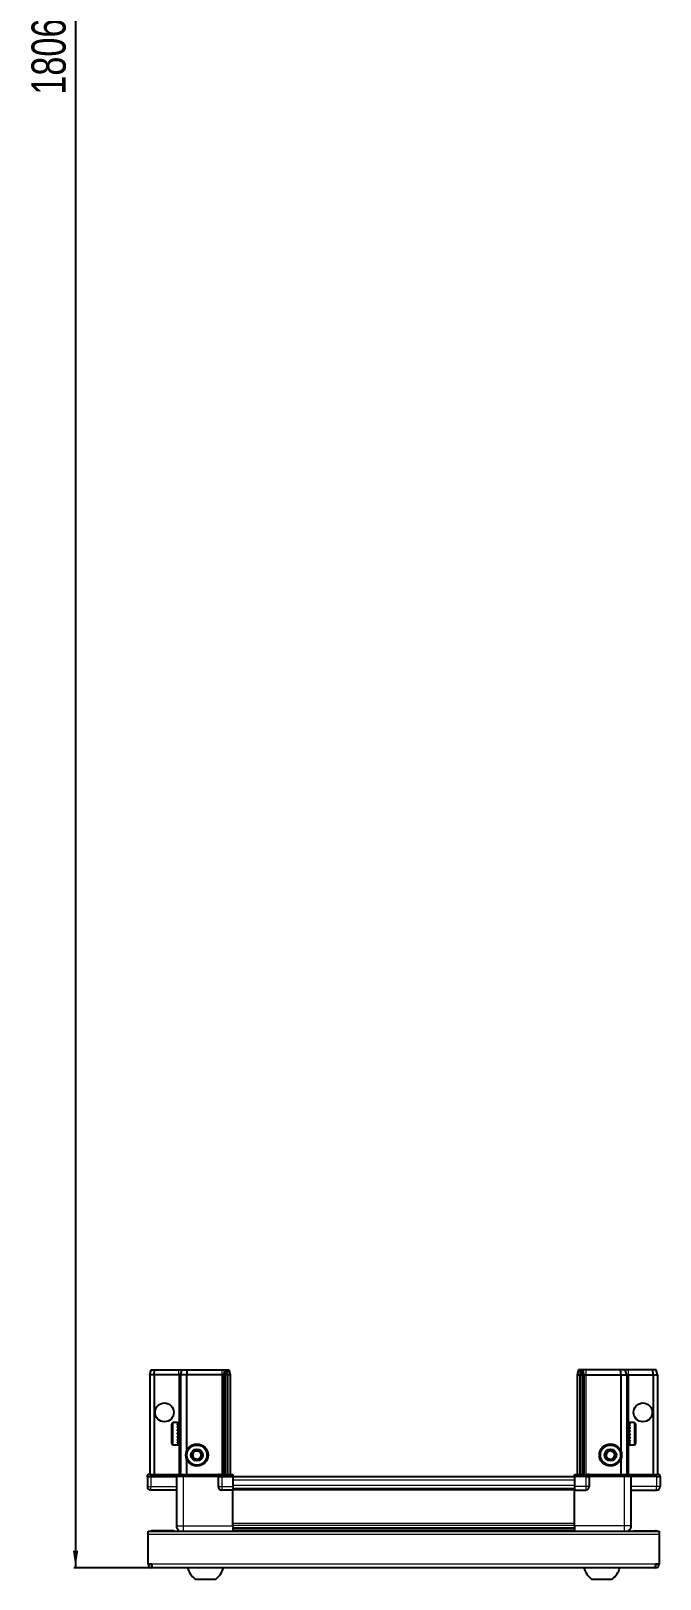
# Model space of a CAD drawing. Header units: millimetres. Extents: x 1014 to 3863, y -1658 to 1241.
# Drawn here: x 1070 to 1438, y -1658 to -752 of the extents above; entities that cross this region are included whole.
import ezdxf

# ---------------------------------------------------------------- set-up
doc = ezdxf.new("R2010")
doc.units = ezdxf.units.MM
doc.layers.add('FORMAT', color=7, linetype='Continuous')
doc.styles.add('SLDTEXTSTYLE0', font='TXT', dxfattribs={"width": 0.75})
doc.dimstyles.new('SLDDIMSTYLE0', dxfattribs={"dimtxt": 20, "dimasz": 10, "dimexe": 0, "dimexo": 0.0625, "dimgap": 5, "dimtad": 2, "dimdec": 1, "dimrnd": 1e-09, "dimzin": 12, "dimdsep": 46, "dimtxsty": 'SLDTEXTSTYLE0', "dimsah": 1, "dimcen": 0.09, "dimadec": 0, "dimazin": 3, "dimtfac": 1, "dimtofl": 0, "dimtmove": 0, "dimatfit": 3, "dimfxl": 0, "dimfrac": 2, "dimtolj": 1, "dimtzin": 12, "dimarcsym": 0})

# ---------------------------------------------------------------- blocks, each defined once
blk = doc.blocks.new('_D_8')
at = {"layer": 'FORMAT'}
for p, q in [((1140.25, 154.84), (1095.15, 154.84)), ((1096.15, 154.84), (1096.15, -1651.86)), ((1140.75, -1651.86), (1095.15, -1651.86))]:
    blk.add_line(p, q, dxfattribs=at)
for points in [[(1096.15, 154.84), (1094.62, 144.84), (1097.69, 144.84)], [(1096.15, -1651.86), (1097.69, -1641.86), (1094.62, -1641.86)]]:
    blk.add_solid(points, dxfattribs=at)
at = {"layer": 'FORMAT', "insert": (1070.37, -789.15), "char_height": 20, "attachment_point": 1, "rotation": 90, "style": 'SLDTEXTSTYLE0'}
blk.add_mtext('1806,7', dxfattribs=at)

msp = doc.modelspace()

# ---------------------------------------------------------------- linework, layer by layer
at = {"color": 7, "linetype": 'Continuous', "lineweight": 25}
for p, q in [((1139.66, -1538.86), (1140.46, -1535.86)), ((1142.16, -1538.86), (1139.66, -1538.86)), ((1139.66, -1538.86), (1139.66, -1597.16)), ((1140.46, -1535.86), (1142.31, -1535.86)), ((1142.16, -1538.86), (1142.31, -1535.86)), ((1156.66, -1538.86), (1142.16, -1538.86)), ((1142.16, -1538.86), (1142.16, -1597.16)), ((1142.31, -1535.86), (1156.66, -1535.86)), ((1156.66, -1535.86), (1158.46, -1535.86)), ((1157.66, -1538.86), (1156.66, -1538.86)), ((1157.66, -1538.86), (1158.46, -1535.86)), ((1161.16, -1538.86), (1157.66, -1538.86)), ((1157.66, -1538.86), (1157.66, -1597.16)), ((1158.46, -1535.86), (1161.49, -1535.86)), ((1161.49, -1535.86), (1161.16, -1538.86)), ((1181.66, -1538.86), (1161.16, -1538.86)), ((1161.16, -1538.86), (1161.16, -1583.36)), ((1161.49, -1535.86), (1181.66, -1535.86)), ((1181.66, -1535.86), (1183.46, -1535.86)), ((1182.66, -1538.86), (1181.66, -1538.86)), ((1183.46, -1535.86), (1182.66, -1538.86)), ((1183.66, -1538.86), (1182.66, -1538.86)), ((1182.66, -1538.86), (1182.66, -1597.16)), ((1183.46, -1535.86), (1184.2, -1535.86)), ((1184.2, -1535.86), (1183.66, -1538.86)), ((1185.16, -1538.86), (1183.66, -1538.86)), ((1183.66, -1538.86), (1183.66, -1597.16)), ((1184.2, -1535.86), (1184.7, -1535.86)), ((1184.7, -1535.86), (1185.16, -1538.86)), ((1184.7, -1535.86), (1185.85, -1535.86)), ((1186.66, -1538.86), (1185.16, -1538.86)), ((1185.16, -1538.86), (1185.16, -1597.16)), ((1185.85, -1535.86), (1186.66, -1538.86)), ((1186.66, -1538.86), (1186.66, -1597.16)), ((1390.46, -1535.86), (1389.66, -1538.86)), ((1389.66, -1538.86), (1391.16, -1538.86)), ((1389.66, -1538.86), (1389.66, -1597.16)), ((1391.61, -1535.86), (1390.46, -1535.86)), ((1391.61, -1535.86), (1391.16, -1538.86)), ((1391.16, -1538.86), (1392.66, -1538.86)), ((1391.16, -1538.86), (1391.16, -1597.16)), ((1392.11, -1535.86), (1391.61, -1535.86)), ((1392.11, -1535.86), (1392.66, -1538.86)), ((1392.85, -1535.86), (1392.11, -1535.86)), ((1392.66, -1538.86), (1393.66, -1538.86)), ((1392.66, -1538.86), (1392.66, -1597.16)), ((1392.85, -1535.86), (1393.66, -1538.86)), ((1394.66, -1535.86), (1392.85, -1535.86)), ((1393.66, -1538.86), (1393.66, -1597.16)), ((1393.66, -1538.86), (1394.66, -1538.86)), ((1414.82, -1535.86), (1394.66, -1535.86)), ((1394.66, -1538.86), (1415.16, -1538.86)), ((1414.82, -1535.86), (1415.16, -1538.86)), ((1417.85, -1535.86), (1414.82, -1535.86)), ((1415.16, -1538.86), (1415.16, -1583.36)), ((1415.16, -1538.86), (1418.66, -1538.86)), ((1418.66, -1538.86), (1417.85, -1535.86)), ((1419.66, -1535.86), (1417.85, -1535.86)), ((1418.66, -1538.86), (1418.66, -1597.16)), ((1418.66, -1538.86), (1419.66, -1538.86)), ((1434, -1535.86), (1419.66, -1535.86)), ((1419.66, -1538.86), (1434.16, -1538.86)), ((1434.16, -1538.86), (1434, -1535.86)), ((1435.85, -1535.86), (1434, -1535.86)), ((1434.16, -1538.86), (1434.16, -1597.16)), ((1434.16, -1538.86), (1436.66, -1538.86)), ((1436.66, -1538.86), (1435.85, -1535.86)), ((1436.66, -1538.86), (1436.66, -1597.16)), ((1152.46, -1579.06), (1152.46, -1567.66)), ((1155.66, -1566.86), (1153.26, -1566.86)), ((1155.66, -1566.86), (1155.66, -1566.87)), ((1155.66, -1566.87), (1156.16, -1566.87)), ((1155.66, -1567.06), (1156.16, -1567.06)), ((1155.66, -1567.06), (1155.66, -1567.28)), ((1155.66, -1567.28), (1156.16, -1567.28)), ((1155.66, -1567.85), (1156.16, -1567.85)), ((1155.66, -1567.85), (1155.66, -1568.28)), ((1155.66, -1568.28), (1156.16, -1568.28)), ((1156.16, -1567.06), (1156.16, -1566.87)), ((1156.16, -1567.28), (1156.16, -1567.06)), ((1156.16, -1567.85), (1156.16, -1567.28)), ((1156.16, -1568.28), (1156.16, -1567.85)), ((1156.16, -1569.19), (1156.16, -1568.28)), ((1423.06, -1566.86), (1420.16, -1566.86)), ((1420.66, -1566.86), (1420.16, -1566.86)), ((1420.16, -1566.86), (1420.16, -1566.91)), ((1420.16, -1566.91), (1420.16, -1567.2)), ((1420.66, -1566.91), (1420.16, -1566.91)), ((1420.66, -1567.2), (1420.16, -1567.2)), ((1420.16, -1567.2), (1420.16, -1567.47)), ((1420.66, -1567.47), (1420.16, -1567.47)), ((1420.16, -1567.47), (1420.16, -1568.13)), ((1420.66, -1568.13), (1420.16, -1568.13)), ((1420.16, -1568.13), (1420.16, -1568.61)), ((1420.66, -1566.91), (1420.66, -1566.86)), ((1420.66, -1567.47), (1420.66, -1567.2)), ((1420.66, -1568.61), (1420.66, -1568.13)), ((1423.86, -1567.66), (1423.86, -1579.06)), ((1155.66, -1569.19), (1156.16, -1569.19)), ((1155.66, -1569.19), (1155.66, -1569.78)), ((1155.66, -1569.78), (1156.16, -1569.78)), ((1155.66, -1570.93), (1156.16, -1570.93)), ((1155.66, -1570.93), (1155.66, -1571.63)), ((1155.66, -1571.63), (1156.16, -1571.63)), ((1155.66, -1572.91), (1156.16, -1572.91)), ((1155.66, -1572.91), (1155.66, -1573.65)), ((1155.66, -1573.06), (1156.16, -1573.06)), ((1155.66, -1573.56), (1156.16, -1573.56)), ((1155.66, -1573.65), (1156.16, -1573.65)), ((1155.66, -1574.94), (1156.16, -1574.94)), ((1155.66, -1574.94), (1155.66, -1575.64)), ((1155.66, -1575.64), (1156.16, -1575.64)), ((1155.66, -1576.81), (1156.16, -1576.81)), ((1155.66, -1576.81), (1155.66, -1577.41)), ((1155.66, -1577.41), (1156.16, -1577.41)), ((1156.26, -1568.96), (1156.16, -1568.96)), ((1156.16, -1569.78), (1156.16, -1569.19)), ((1156.16, -1570.93), (1156.16, -1569.78)), ((1156.16, -1571.63), (1156.16, -1570.93)), ((1156.16, -1572.91), (1156.16, -1571.63)), ((1156.16, -1573.06), (1156.16, -1572.91)), ((1156.16, -1573.65), (1156.16, -1573.56)), ((1156.16, -1574.94), (1156.16, -1573.65)), ((1156.16, -1575.64), (1156.16, -1574.94)), ((1156.16, -1576.81), (1156.16, -1575.64)), ((1156.16, -1577.41), (1156.16, -1576.81)), ((1156.16, -1578.34), (1156.16, -1577.41)), ((1156.26, -1577.76), (1156.26, -1568.96)), ((1157.14, -1570.05), (1156.66, -1569.36)), ((1156.66, -1577.36), (1156.66, -1569.36)), ((1156.66, -1577.36), (1157.14, -1576.67)), ((1157.62, -1569.36), (1157.14, -1570.05)), ((1157.14, -1576.67), (1157.14, -1570.05)), ((1157.14, -1576.67), (1157.62, -1577.36)), ((1157.66, -1569.36), (1157.62, -1569.36)), ((1157.62, -1577.36), (1157.62, -1569.36)), ((1157.62, -1577.36), (1157.66, -1577.36)), ((1418.69, -1569.36), (1418.66, -1569.36)), ((1418.66, -1577.36), (1418.69, -1577.36)), ((1419.17, -1570.05), (1418.69, -1569.36)), ((1418.69, -1569.36), (1418.69, -1577.36)), ((1418.69, -1577.36), (1419.17, -1576.67)), ((1419.66, -1569.36), (1419.17, -1570.05)), ((1419.17, -1570.05), (1419.17, -1576.67)), ((1419.17, -1576.67), (1419.66, -1577.36)), ((1419.66, -1569.36), (1419.66, -1577.36)), ((1420.16, -1568.96), (1420.06, -1568.96)), ((1420.06, -1568.96), (1420.06, -1577.76)), ((1420.16, -1568.61), (1420.16, -1569.58)), ((1420.66, -1568.61), (1420.16, -1568.61)), ((1420.66, -1569.58), (1420.16, -1569.58)), ((1420.16, -1569.58), (1420.16, -1570.21)), ((1420.16, -1570.21), (1420.16, -1571.4)), ((1420.66, -1570.21), (1420.16, -1570.21)), ((1420.66, -1571.4), (1420.16, -1571.4)), ((1420.16, -1571.4), (1420.16, -1572.04)), ((1420.66, -1572.04), (1420.16, -1572.04)), ((1420.16, -1572.12), (1420.16, -1573.41)), ((1420.66, -1572.12), (1420.16, -1572.12)), ((1420.66, -1573.41), (1420.16, -1573.41)), ((1420.66, -1573.9), (1420.16, -1573.9)), ((1420.16, -1573.9), (1420.16, -1574.15)), ((1420.16, -1574.15), (1420.16, -1575.42)), ((1420.66, -1574.15), (1420.16, -1574.15)), ((1420.66, -1575.42), (1420.16, -1575.42)), ((1420.16, -1575.42), (1420.16, -1576.11)), ((1420.16, -1576.11), (1420.16, -1577.22)), ((1420.66, -1576.11), (1420.16, -1576.11)), ((1420.66, -1577.22), (1420.16, -1577.22)), ((1420.16, -1577.22), (1420.16, -1577.79)), ((1420.66, -1570.21), (1420.66, -1569.58)), ((1420.66, -1572.12), (1420.66, -1571.4)), ((1420.66, -1574.15), (1420.66, -1573.41)), ((1420.66, -1576.11), (1420.66, -1575.42)), ((1420.66, -1577.79), (1420.66, -1577.22)), ((1153.26, -1579.86), (1155.66, -1579.86)), ((1155.66, -1578.34), (1156.16, -1578.34)), ((1155.66, -1578.34), (1155.66, -1578.79)), ((1155.66, -1578.79), (1156.16, -1578.79)), ((1155.66, -1579.39), (1156.16, -1579.39)), ((1155.66, -1579.39), (1155.66, -1579.63)), ((1155.66, -1579.63), (1156.16, -1579.63)), ((1155.66, -1579.85), (1156.16, -1579.85)), ((1155.66, -1579.85), (1155.66, -1579.86)), ((1155.66, -1579.86), (1156.16, -1579.86)), ((1156.16, -1577.76), (1156.26, -1577.76)), ((1156.16, -1578.79), (1156.16, -1578.34)), ((1156.16, -1579.39), (1156.16, -1578.79)), ((1156.16, -1579.63), (1156.16, -1579.39)), ((1156.16, -1579.85), (1156.16, -1579.63)), ((1156.16, -1579.86), (1156.16, -1579.85)), ((1420.06, -1577.76), (1420.16, -1577.76)), ((1420.16, -1577.79), (1420.16, -1578.65)), ((1420.66, -1577.79), (1420.16, -1577.79)), ((1420.66, -1578.65), (1420.16, -1578.65)), ((1420.16, -1578.65), (1420.16, -1579.05)), ((1420.16, -1579.05), (1420.16, -1579.56)), ((1420.66, -1579.05), (1420.16, -1579.05)), ((1420.66, -1579.56), (1420.16, -1579.56)), ((1420.16, -1579.56), (1420.16, -1579.74)), ((1420.16, -1579.74), (1420.16, -1579.86)), ((1420.66, -1579.74), (1420.16, -1579.74)), ((1420.16, -1579.86), (1423.06, -1579.86)), ((1420.66, -1579.05), (1420.66, -1578.65)), ((1420.66, -1579.74), (1420.66, -1579.56)), ((1161.16, -1588.36), (1161.16, -1597.16)), ((1415.16, -1588.36), (1415.16, -1597.16)), ((1138.65, -1597.16), (1138.15, -1598.03)), ((1138.15, -1598.36), (1138.15, -1598.03)), ((1138.15, -1598.36), (1140.15, -1598.36)), ((1138.16, -1598.36), (1138.16, -1604.36)), ((1140.15, -1597.16), (1138.65, -1597.16)), ((1140.15, -1597.16), (1154.96, -1597.16)), ((1154.96, -1598.36), (1140.15, -1598.36)), ((1140.16, -1598.36), (1154.96, -1598.36)), ((1154.96, -1597.16), (1155.16, -1597.16)), ((1155.16, -1598.36), (1154.96, -1598.36)), ((1155.16, -1598.36), (1155.16, -1597.16)), ((1155.16, -1597.16), (1159.16, -1597.16)), ((1159.16, -1598.36), (1155.16, -1598.36)), ((1155.16, -1598.36), (1155.16, -1627.36)), ((1159.16, -1597.16), (1179.46, -1597.16)), ((1179.46, -1598.36), (1159.16, -1598.36)), ((1179.46, -1597.16), (1179.66, -1597.16)), ((1179.66, -1598.36), (1179.46, -1598.36)), ((1179.66, -1598.36), (1179.66, -1597.16)), ((1180.33, -1597.16), (1179.66, -1597.16)), ((1179.66, -1598.36), (1181.66, -1598.36)), ((1179.66, -1598.36), (1179.66, -1604.36)), ((1180.33, -1597.16), (1188.16, -1597.16)), ((1188.15, -1598.03), (1181.66, -1598.03)), ((1188.15, -1598.36), (1181.66, -1598.36)), ((1181.66, -1598.36), (1188.16, -1598.36)), ((1188.16, -1598.03), (1188.15, -1598.03)), ((1188.16, -1598.36), (1188.15, -1598.36)), ((1188.16, -1597.16), (1188.16, -1598.03)), ((1188.16, -1598.36), (1188.16, -1598.03)), ((1188.16, -1598.36), (1188.16, -1604.36)), ((1388.16, -1598.51), (1188.16, -1598.51)), ((1188.16, -1604.36), (1188.16, -1606.36)), ((1388.16, -1598.03), (1388.16, -1597.16)), ((1388.16, -1597.16), (1395.98, -1597.16)), ((1394.66, -1598.03), (1388.16, -1598.03)), ((1388.16, -1598.36), (1388.16, -1598.03)), ((1394.66, -1598.36), (1388.16, -1598.36)), ((1388.16, -1598.36), (1388.16, -1604.36)), ((1388.16, -1604.36), (1388.16, -1606.36)), ((1394.66, -1598.36), (1396.66, -1598.36)), ((1396.66, -1598.36), (1394.66, -1598.36)), ((1396.66, -1597.16), (1395.98, -1597.16)), ((1396.66, -1598.36), (1396.66, -1597.16)), ((1396.66, -1597.16), (1396.86, -1597.16)), ((1396.86, -1598.36), (1396.66, -1598.36)), ((1396.66, -1598.36), (1396.66, -1604.36)), ((1396.86, -1597.16), (1417.16, -1597.16)), ((1417.16, -1598.36), (1396.86, -1598.36)), ((1417.16, -1597.16), (1421.16, -1597.16)), ((1421.16, -1598.36), (1417.16, -1598.36)), ((1421.16, -1598.36), (1421.16, -1597.16)), ((1421.16, -1597.16), (1421.36, -1597.16)), ((1421.36, -1598.36), (1421.16, -1598.36)), ((1421.16, -1598.36), (1421.16, -1627.36)), ((1421.36, -1597.16), (1436.16, -1597.16)), ((1436.16, -1598.36), (1421.36, -1598.36)), ((1437.66, -1597.16), (1436.16, -1597.16)), ((1436.16, -1598.36), (1438.16, -1598.36)), ((1438.16, -1598.03), (1437.66, -1597.16)), ((1438.16, -1598.03), (1437.66, -1597.16)), ((1438.16, -1598.36), (1438.16, -1598.03)), ((1438.16, -1598.36), (1438.16, -1598.03)), ((1438.16, -1598.36), (1438.16, -1598.36)), ((1438.16, -1598.36), (1438.16, -1604.36)), ((1155.16, -1606.36), (1140.16, -1606.36)), ((1188.16, -1606.36), (1181.66, -1606.36)), ((1388.16, -1605.71), (1188.16, -1605.71)), ((1188.16, -1627.36), (1188.16, -1606.36)), ((1388.16, -1606.36), (1394.66, -1606.36)), ((1388.16, -1627.36), (1388.16, -1606.36)), ((1421.16, -1606.36), (1436.16, -1606.36)), ((1138.66, -1632.46), (1138.66, -1630.36)), ((1138.66, -1630.36), (1437.66, -1630.36)), ((1153.66, -1630.26), (1140.76, -1630.26)), ((1153.66, -1630.26), (1153.66, -1630.36)), ((1188.16, -1628.39), (1388.16, -1628.39)), ((1188.16, -1628.42), (1388.16, -1628.42)), ((1212.03, -1630.21), (1188.16, -1630.21)), ((1206.66, -1630.36), (1206.66, -1630.21)), ((1206.69, -1630.36), (1206.69, -1630.21)), ((1206.96, -1630.36), (1206.96, -1630.21)), ((1207.23, -1630.36), (1207.23, -1630.21)), ((1207.88, -1630.36), (1207.88, -1630.21)), ((1208.34, -1630.36), (1208.34, -1630.21)), ((1209.31, -1630.36), (1209.31, -1630.21)), ((1209.93, -1630.36), (1209.93, -1630.21)), ((1211.11, -1630.36), (1211.11, -1630.21)), ((1211.77, -1630.36), (1211.77, -1630.21)), ((1211.83, -1630.36), (1211.83, -1630.21)), ((1213.12, -1630.21), (1212.03, -1630.21)), ((1213.85, -1630.21), (1213.12, -1630.21)), ((1213.12, -1630.36), (1213.12, -1630.21)), ((1213.12, -1630.21), (1213.12, -1630.21)), ((1213.13, -1630.36), (1213.13, -1630.21)), ((1213.63, -1630.36), (1213.63, -1630.21)), ((1213.86, -1630.21), (1213.85, -1630.21)), ((1213.86, -1630.36), (1213.86, -1630.21)), ((1214.28, -1630.21), (1213.86, -1630.21)), ((1362.03, -1630.21), (1214.28, -1630.21)), ((1215.13, -1630.36), (1215.13, -1630.21)), ((1215.82, -1630.36), (1215.82, -1630.21)), ((1216.95, -1630.36), (1216.95, -1630.21)), ((1217.52, -1630.36), (1217.52, -1630.21)), ((1218.39, -1630.36), (1218.39, -1630.21)), ((1218.8, -1630.36), (1218.8, -1630.21)), ((1219.33, -1630.36), (1219.33, -1630.21)), ((1219.52, -1630.36), (1219.52, -1630.21)), ((1219.65, -1630.36), (1219.65, -1630.21)), ((1356.66, -1630.36), (1356.66, -1630.21)), ((1356.83, -1630.36), (1356.83, -1630.21)), ((1357.04, -1630.36), (1357.04, -1630.21)), ((1357.6, -1630.36), (1357.6, -1630.21)), ((1358.02, -1630.36), (1358.02, -1630.21)), ((1358.91, -1630.36), (1358.91, -1630.21)), ((1359.5, -1630.36), (1359.5, -1630.21)), ((1360.64, -1630.36), (1360.64, -1630.21)), ((1361.34, -1630.36), (1361.34, -1630.21)), ((1362.62, -1630.21), (1362.03, -1630.21)), ((1362.62, -1630.36), (1362.62, -1630.21)), ((1362.63, -1630.21), (1362.62, -1630.21)), ((1363.35, -1630.21), (1362.63, -1630.21)), ((1362.79, -1630.36), (1362.79, -1630.21)), ((1363.29, -1630.36), (1363.29, -1630.21)), ((1363.36, -1630.21), (1363.35, -1630.21)), ((1363.36, -1630.36), (1363.36, -1630.21)), ((1364.38, -1630.21), (1363.36, -1630.21)), ((1388.16, -1630.21), (1364.28, -1630.21)), ((1364.65, -1630.36), (1364.65, -1630.21)), ((1365.36, -1630.36), (1365.36, -1630.21)), ((1366.53, -1630.36), (1366.53, -1630.21)), ((1367.14, -1630.36), (1367.14, -1630.21)), ((1368.08, -1630.36), (1368.08, -1630.21)), ((1368.53, -1630.36), (1368.53, -1630.21)), ((1369.15, -1630.36), (1369.15, -1630.21)), ((1369.4, -1630.36), (1369.4, -1630.21)), ((1369.63, -1630.36), (1369.63, -1630.21)), ((1369.65, -1630.36), (1369.65, -1630.21)), ((1422.66, -1630.26), (1422.66, -1630.36)), ((1422.66, -1630.26), (1435.56, -1630.26)), ((1437.66, -1630.36), (1437.66, -1632.46)), ((1138.66, -1649.76), (1138.66, -1632.46)), ((1437.66, -1632.46), (1437.66, -1649.76)), ((1140.76, -1649.76), (1138.66, -1649.76)), ((1140.76, -1649.76), (1140.76, -1651.86)), ((1437.66, -1649.76), (1435.56, -1649.76)), ((1435.56, -1651.86), (1435.56, -1649.76)), ((1435.56, -1651.86), (1140.76, -1651.86)), ((1166.16, -1658.46), (1178.16, -1658.46)), ((1398.16, -1658.46), (1410.16, -1658.46))]:
    msp.add_line(p, q, dxfattribs=at)
at = {"color": 8, "linetype": 'Continuous', "lineweight": 18}
for p, q in [((1156.66, -1538.86), (1156.66, -1535.86)), ((1156.66, -1538.86), (1156.66, -1569.36)), ((1181.66, -1535.86), (1181.66, -1538.86)), ((1181.66, -1538.86), (1181.66, -1597.16)), ((1394.66, -1535.86), (1394.66, -1538.86)), ((1394.66, -1538.86), (1394.66, -1597.16)), ((1419.66, -1538.86), (1419.66, -1535.86)), ((1419.66, -1538.86), (1419.66, -1569.36)), ((1153.26, -1579.86), (1153.26, -1566.86)), ((1423.06, -1566.86), (1423.06, -1579.86)), ((1156.66, -1577.36), (1156.66, -1597.16)), ((1419.66, -1577.36), (1419.66, -1597.16)), ((1138.16, -1604.36), (1140.16, -1604.36)), ((1140.15, -1598.36), (1140.15, -1597.16)), ((1140.16, -1598.36), (1140.16, -1604.36)), ((1140.16, -1604.36), (1155.16, -1604.36)), ((1140.16, -1606.36), (1140.16, -1604.36)), ((1154.96, -1598.36), (1154.96, -1597.16)), ((1159.16, -1598.36), (1159.16, -1597.16)), ((1159.16, -1598.36), (1159.16, -1627.36)), ((1179.46, -1598.36), (1179.46, -1597.16)), ((1179.66, -1604.36), (1181.66, -1604.36)), ((1181.66, -1598.36), (1181.66, -1598.03)), ((1181.66, -1598.36), (1181.66, -1604.36)), ((1181.66, -1604.36), (1188.16, -1604.36)), ((1181.66, -1604.36), (1181.66, -1606.36)), ((1188.15, -1598.36), (1188.15, -1598.03)), ((1388.16, -1600.51), (1188.16, -1600.51)), ((1388.16, -1603.71), (1188.16, -1603.71)), ((1394.66, -1604.36), (1388.16, -1604.36)), ((1394.66, -1598.36), (1394.66, -1598.03)), ((1394.66, -1598.36), (1394.66, -1604.36)), ((1396.66, -1604.36), (1394.66, -1604.36)), ((1394.66, -1604.36), (1394.66, -1606.36)), ((1396.86, -1597.16), (1396.86, -1598.36)), ((1417.16, -1598.36), (1417.16, -1597.16)), ((1417.16, -1598.36), (1417.16, -1627.36)), ((1436.16, -1604.36), (1421.16, -1604.36)), ((1421.36, -1597.16), (1421.36, -1598.36)), ((1436.16, -1598.36), (1436.16, -1597.16)), ((1436.16, -1598.36), (1436.16, -1604.36)), ((1438.16, -1604.36), (1436.16, -1604.36)), ((1436.16, -1606.36), (1436.16, -1604.36)), ((1388.16, -1606.36), (1188.16, -1606.36)), ((1140.76, -1630.36), (1140.76, -1630.26)), ((1159.16, -1627.36), (1188.16, -1627.36)), ((1188.16, -1625.77), (1388.16, -1625.77)), ((1388.16, -1627.18), (1188.16, -1627.18)), ((1188.16, -1629.63), (1388.16, -1629.63)), ((1417.16, -1627.36), (1388.16, -1627.36)), ((1435.56, -1630.36), (1435.56, -1630.26)), ((1437.66, -1632.46), (1138.66, -1632.46)), ((1435.56, -1649.76), (1140.76, -1649.76))]:
    msp.add_line(p, q, dxfattribs=at)
at = {"color": 7, "linetype": 'Continuous', "lineweight": 25, "flags": 128}
for points in [[(1140.76, -1630.26), (1140.35, -1630.3), (1140.11, -1630.36)], [(1436.2, -1630.36), (1435.96, -1630.3), (1435.56, -1630.26)]]:
    msp.add_lwpolyline(points, dxfattribs=at)
at = {"color": 7, "linetype": 'Continuous', "lineweight": 25}
for centre, radius in [((1148.16, -1560.86), 5.5), ((1428.16, -1560.86), 5.5), ((1167.16, -1585.86), 6.5), ((1167.16, -1585.86), 3.46), ((1409.16, -1585.86), 6.5), ((1409.16, -1585.86), 3.46)]:
    msp.add_circle(centre, radius, dxfattribs=at)
at = {"color": 8, "linetype": 'Continuous', "lineweight": 18}
for centre in [(1167.16, -1585.86), (1409.16, -1585.86)]:
    msp.add_circle(centre, 5.7, dxfattribs=at)
at = {"color": 7, "linetype": 'Continuous', "lineweight": 25}
for centre, radius, start, end in [((1153.26, -1567.66), 0.8, 90, 180), ((1423.06, -1567.66), 0.8, 360, 90), ((1156.66, -1568.96), 0.4, 180, 270), ((1156.66, -1577.76), 0.4, 90, 180), ((1419.66, -1568.96), 0.4, 270, 0), ((1419.66, -1577.76), 0.4, 360, 90), ((1153.26, -1579.06), 0.8, 180, 270), ((1167.16, -1585.86), 2.5, 147.37605, 207.37605), ((1167.16, -1585.86), 2.5, 87.37605, 147.37605), ((1167.16, -1585.86), 2.5, 27.37605, 87.37605), ((1167.16, -1585.86), 2.5, 327.37605, 27.37605), ((1409.16, -1585.86), 2.5, 134.67671, 194.67671), ((1409.16, -1585.86), 2.5, 194.67671, 254.67671), ((1409.16, -1585.86), 2.5, 74.67671, 134.67671), ((1409.16, -1585.86), 2.5, 14.67671, 74.67671), ((1409.16, -1585.86), 2.5, 314.67671, 14.67671), ((1423.06, -1579.06), 0.8, 270, 0), ((1167.16, -1585.86), 2.5, 207.37605, 267.37605), ((1167.16, -1585.86), 2.5, 267.37605, 327.37605), ((1409.16, -1585.86), 2.5, 254.67671, 314.67671), ((1140.16, -1604.36), 2, 180, 270), ((1181.66, -1604.36), 2, 180, 270), ((1394.66, -1604.36), 2, 270, 0), ((1436.16, -1604.36), 2, 270, 0), ((1140.76, -1649.76), 2.1, 180, 270), ((1140.76, -1649.76), 0.6, 180, 270), ((1435.56, -1649.76), 2.1, 270, 0), ((1435.56, -1649.76), 0.6, 270, 0), ((1173.18, -1648.84), 11.91, 194.70035, 233.8734), ((1171.13, -1648.84), 11.91, 306.1266, 345.29965), ((1405.18, -1648.84), 11.91, 194.70035, 233.8734), ((1403.13, -1648.84), 11.91, 306.1266, 345.29965)]:
    msp.add_arc(centre, radius, start, end, dxfattribs=at)
for centre, start_param, end_param in [((1181.66, -1594.57), 2.418858, 3.141593), ((1394.66, -1594.57), 3.141593, 3.864327)]:
    msp.add_ellipse(centre, major_axis=(0, 3.46), ratio=0.57735, start_param=start_param, end_param=end_param, dxfattribs=at)
for points, knots in [([(1164.27, -1585.73), (1164.55, -1585.3), (1165.07, -1584.49), (1165.59, -1583.68), (1165.83, -1583.3)], [0, 0, 0, 0, 0.534686, 1, 1, 1, 1]), ([(1165.6, -1588.3), (1165.54, -1588.18), (1165.27, -1587.65), (1164.81, -1586.77), (1164.43, -1586.04), (1164.27, -1585.73)], [0, 0, 0, 0, 0.133125, 0.637099, 1, 1, 1, 1]), ([(1165.83, -1583.3), (1166.34, -1583.32), (1167.31, -1583.37), (1168.27, -1583.41), (1168.71, -1583.43)], [0, 0, 0, 0, 0.5346859, 1, 1, 1, 1]), ([(1170.04, -1586), (1169.76, -1586.43), (1169.24, -1587.24), (1168.72, -1588.05), (1168.48, -1588.43)], [0, 0, 0, 0, 0.534686, 1, 1, 1, 1]), ([(1168.71, -1583.43), (1168.87, -1583.74), (1169.25, -1584.47), (1169.71, -1585.35), (1169.98, -1585.89), (1170.04, -1586)], [0, 0, 0, 0, 0.3629006, 0.8668753, 1, 1, 1, 1]), ([(1406.37, -1585.1), (1406.74, -1584.74), (1407.42, -1584.06), (1408.11, -1583.39), (1408.42, -1583.07)], [0, 0, 0, 0, 0.534686, 1, 1, 1, 1]), ([(1407.1, -1587.89), (1407.01, -1587.56), (1406.81, -1586.76), (1406.55, -1585.8), (1406.4, -1585.22), (1406.37, -1585.1)], [0, 0, 0, 0, 0.362901, 0.866875, 1, 1, 1, 1]), ([(1408.42, -1583.07), (1408.92, -1583.21), (1409.85, -1583.46), (1410.78, -1583.72), (1411.21, -1583.83)], [0, 0, 0, 0, 0.534686, 1, 1, 1, 1]), ([(1411.94, -1586.63), (1411.57, -1586.99), (1410.89, -1587.67), (1410.2, -1588.34), (1409.89, -1588.66)], [0, 0, 0, 0, 0.534686, 1, 1, 1, 1]), ([(1411.21, -1583.83), (1411.24, -1583.96), (1411.39, -1584.53), (1411.64, -1585.5), (1411.85, -1586.29), (1411.94, -1586.63)], [0, 0, 0, 0, 0.133125, 0.637099, 1, 1, 1, 1]), ([(1168.48, -1588.43), (1167.97, -1588.4), (1167, -1588.36), (1166.04, -1588.32), (1165.6, -1588.3)], [0, 0, 0, 0, 0.534686, 1, 1, 1, 1]), ([(1409.89, -1588.66), (1409.39, -1588.52), (1408.46, -1588.27), (1407.53, -1588.01), (1407.1, -1587.89)], [0, 0, 0, 0, 0.534686, 1, 1, 1, 1]), ([(1155.16, -1627.36), (1155.2, -1627.8), (1155.27, -1628.48), (1155.71, -1629.3), (1156.17, -1629.85), (1156.57, -1630.21), (1156.83, -1630.34), (1156.88, -1630.36)], [0, 0, 0, 0, 0.3630185, 0.5584377, 0.7580039, 0.9575702, 1, 1, 1, 1]), ([(1188.16, -1627.36), (1188.16, -1627.76), (1188.16, -1628.55), (1188.16, -1629.57), (1188.16, -1630.2), (1188.16, -1630.35), (1188.16, -1630.36)], [0, 0, 0, 0, 0.32552, 0.65104, 0.97656, 1, 1, 1, 1]), ([(1388.16, -1627.36), (1388.16, -1627.76), (1388.16, -1628.55), (1388.16, -1629.57), (1388.16, -1630.2), (1388.16, -1630.35), (1388.16, -1630.36)], [0, 0, 0, 0, 0.32552, 0.65104, 0.97656, 1, 1, 1, 1]), ([(1421.16, -1627.36), (1421.11, -1627.8), (1421.04, -1628.48), (1420.6, -1629.3), (1420.14, -1629.85), (1419.74, -1630.21), (1419.48, -1630.34), (1419.43, -1630.36)], [0, 0, 0, 0, 0.363018, 0.558438, 0.758004, 0.95757, 1, 1, 1, 1])]:
    msp.add_open_spline(points, degree=3, knots=knots, dxfattribs=at)
at = {"color": 8, "linetype": 'Continuous', "lineweight": 18}
for points in [[(1155.16, -1627.36), (1155.22, -1627.36), (1155.34, -1627.36), (1156.26, -1627.36), (1157.58, -1627.36), (1158.63, -1627.36), (1159.16, -1627.36)], [(1421.16, -1627.36), (1421.09, -1627.36), (1420.97, -1627.36), (1420.05, -1627.36), (1418.73, -1627.36), (1417.68, -1627.36), (1417.16, -1627.36)]]:
    msp.add_open_spline(points, degree=3, dxfattribs=at)
for points in [[(1159.16, -1627.36), (1159.16, -1627.8), (1159.16, -1628.48), (1159.16, -1629.3), (1159.16, -1629.85), (1159.16, -1630.21), (1159.16, -1630.34), (1159.16, -1630.36)], [(1417.16, -1627.36), (1417.16, -1627.8), (1417.16, -1628.48), (1417.16, -1629.3), (1417.16, -1629.85), (1417.16, -1630.21), (1417.16, -1630.34), (1417.16, -1630.36)]]:
    msp.add_open_spline(points, degree=3, knots=[0, 0, 0, 0, 0.363018, 0.558438, 0.758004, 0.95757, 1, 1, 1, 1], dxfattribs=at)

# ---------------------------------------------------------------- dimensions: what is measured, and where the dimension line sits
at = {"layer": 'FORMAT'}
dim = msp.add_linear_dim(base=(1096.15, -1651.86), p1=(1140.26, 154.84), p2=(1140.76, -1651.86), angle=90, dimstyle='SLDDIMSTYLE0', dxfattribs=at)
dim.commit()
dim.dimension.update_dxf_attribs({"geometry": '_D_8', "text_midpoint": (1096.15, -748.51), "dimtype": 160})

doc.saveas('drawing.dxf')
